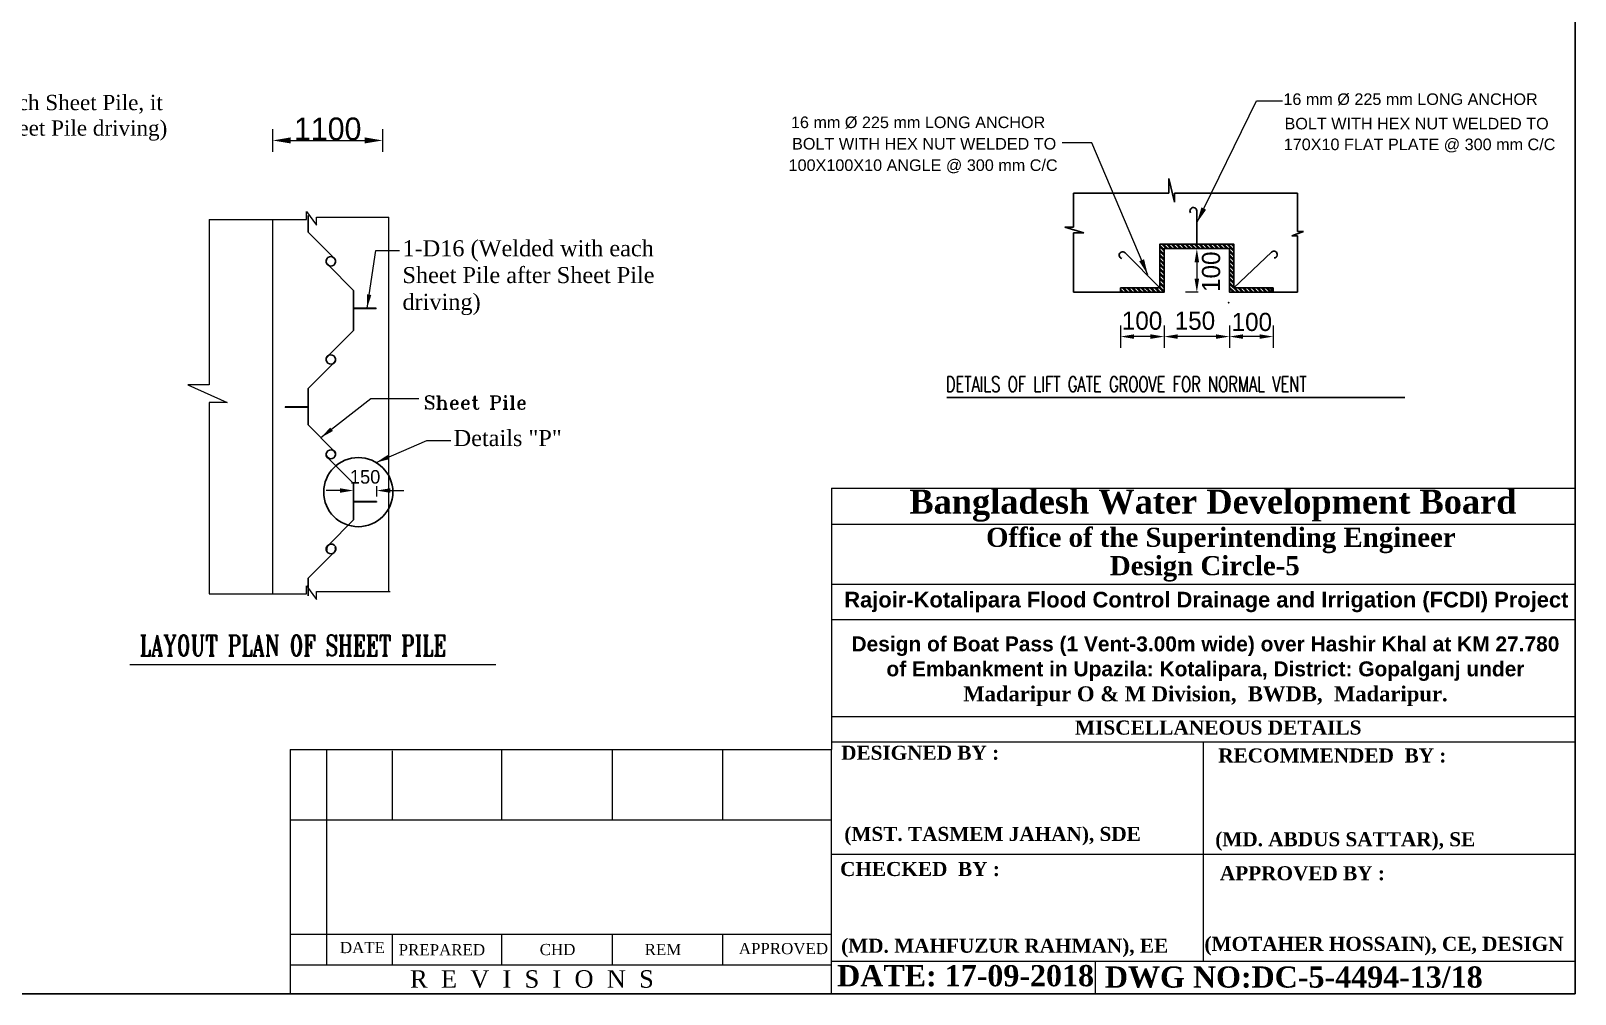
# Model space of a CAD drawing. Extents: x -1206532 to 786809, y -4288605 to 172932.
# Drawn here: x 149658 to 183690, y -4260541 to -4239313 of the extents above; entities that cross this region are included whole.
import ezdxf

# ---------------------------------------------------------------- set-up
doc = ezdxf.new("R2010")
doc.units = 0
doc.header["$LTSCALE"] = 300
doc.header["$MEASUREMENT"] = 0
doc.layers.get('0').update_dxf_attribs({"linetype": 'CONTINUOUS'})
doc.layers.get('DEFPOINTS').update_dxf_attribs({"linetype": 'CONTINUOUS'})
doc.layers.add('LINE', color=7, linetype='CONTINUOUS')
doc.layers.add('Other line', color=7, linetype='CONTINUOUS', lineweight=15)
doc.styles.add('Arial-200', font='ARIAL_0.TTF')
doc.styles.add('BIG', font='ROMANT.SHX')
doc.styles.add('TIMES', font='TIMES_0.TTF')
doc.dimstyles.new('3', dxfattribs={"dimtxt": 225, "dimasz": 350, "dimexe": 100, "dimexo": 25, "dimgap": 9, "dimtad": 0, "dimdec": 0, "dimzin": 0, "dimdsep": 46, "dimtxsty": 'Standard', "dimcen": 0, "dimclrd": 5, "dimclre": 6, "dimclrt": 1, "dimadec": 0, "dimazin": 0, "dimtfac": 1, "dimtdec": 0, "dimtofl": 0, "dimtmove": 2, "dimatfit": 3, "dimfxl": 1, "dimtolj": 1, "dimtzin": 0, "dimarcsym": 0})
doc.dimstyles.new('ISO-25', dxfattribs={"dimtxt": 2.5, "dimasz": 2.5, "dimexe": 1.25, "dimexo": 0.625, "dimtad": 1, "dimtxsty": 'Standard', "dimcen": 2.5, "dimadec": 0, "dimazin": 0, "dimtfac": 1, "dimtmove": 0, "dimatfit": 3, "dimfxl": 1, "dimarcsym": 0})

# ---------------------------------------------------------------- blocks, each defined once
blk = doc.blocks.new('*D426')
at = {"layer": 'DEFPOINTS', "color": 0, "lineweight": 30}
for p in [(176074, -4245709), (177037, -4245709), (176074, -4246050)]:
    blk.add_point(p, dxfattribs=at)
at = {"layer": 'LINE', "color": 7, "lineweight": -2}
for p, q in [((176074, -4245809), (176074, -4246300)), ((176737, -4246050), (176374, -4246050)), ((177037, -4245809), (177037, -4246300))]:
    blk.add_line(p, q, dxfattribs=at)
at = {"layer": 'LINE', "color": 7, "lineweight": 30}
for points in [[(176374, -4246000), (176374, -4246100), (176074, -4246050)], [(176737, -4246000), (176737, -4246100), (177037, -4246050)]]:
    blk.add_solid(points, dxfattribs=at)
at = {"layer": 'LINE', "color": 7, "lineweight": 30, "insert": (175311, -4245702), "char_height": 400, "attachment_point": 5}
blk.add_mtext('150', dxfattribs=at)
blk = doc.blocks.new('*D427')
at = {"layer": 'DEFPOINTS', "color": 0, "lineweight": 30}
for p in [(174631, -4245709), (176074, -4245709), (174631, -4246050)]:
    blk.add_point(p, dxfattribs=at)
at = {"layer": 'LINE', "color": 7, "lineweight": -2}
for p, q in [((174631, -4245809), (174631, -4246300)), ((175774, -4246050), (174931, -4246050)), ((176074, -4245809), (176074, -4246300))]:
    blk.add_line(p, q, dxfattribs=at)
at = {"layer": 'LINE', "color": 7, "lineweight": 30}
for points in [[(174931, -4246000), (174931, -4246100), (174631, -4246050)], [(175774, -4246000), (175774, -4246100), (176074, -4246050)]]:
    blk.add_solid(points, dxfattribs=at)
at = {"layer": 'LINE', "color": 7, "lineweight": 30, "insert": (176565, -4245730), "char_height": 400, "attachment_point": 5}
blk.add_mtext('100', dxfattribs=at)
blk = doc.blocks.new('*D428')
at = {"layer": 'DEFPOINTS', "color": 0, "lineweight": 30}
for p in [(175480, -4244112), (175353, -4245074), (175480, -4245074)]:
    blk.add_point(p, dxfattribs=at)
at = {"layer": 'LINE', "color": 7, "lineweight": -2}
for p, q in [((175380, -4244112), (175103, -4244112)), ((175353, -4244412), (175353, -4244774)), ((175380, -4245074), (175103, -4245074))]:
    blk.add_line(p, q, dxfattribs=at)
at = {"layer": 'LINE', "color": 7, "lineweight": 30}
for points in [[(175303, -4244412), (175403, -4244412), (175353, -4244112)], [(175303, -4244774), (175403, -4244774), (175353, -4245074)]]:
    blk.add_solid(points, dxfattribs=at)
at = {"layer": 'LINE', "color": 7, "lineweight": 30, "insert": (175669, -4244621), "char_height": 400, "attachment_point": 5, "rotation": 90}
blk.add_mtext('100', dxfattribs=at)
blk = doc.blocks.new('*D429')
at = {"layer": 'DEFPOINTS', "color": 0, "lineweight": 30}
for p in [(173669, -4245709), (174631, -4245709), (173669, -4246050)]:
    blk.add_point(p, dxfattribs=at)
at = {"layer": 'LINE', "color": 7, "lineweight": -2}
for p, q in [((173669, -4245809), (173669, -4246300)), ((174331, -4246050), (173969, -4246050)), ((174631, -4245809), (174631, -4246300))]:
    blk.add_line(p, q, dxfattribs=at)
at = {"layer": 'LINE', "color": 7, "lineweight": 30}
for points in [[(173969, -4246000), (173969, -4246100), (173669, -4246050)], [(174331, -4246000), (174331, -4246100), (174631, -4246050)]]:
    blk.add_solid(points, dxfattribs=at)
at = {"layer": 'LINE', "color": 7, "lineweight": 30, "insert": (174146, -4245702), "char_height": 400, "attachment_point": 5}
blk.add_mtext('100', dxfattribs=at)
blk = doc.blocks.new('*D689')
at = {"layer": 'DEFPOINTS', "color": 0, "lineweight": 30}
for p in [(157411, -4241727), (154987, -4242657), (157411, -4242415)]:
    blk.add_point(p, dxfattribs=at)
at = {"layer": 'LINE', "color": 7, "lineweight": -2}
for p, q in [((154987, -4241977), (154987, -4241477)), ((157411, -4241977), (157411, -4241477)), ((155387, -4241727), (157011, -4241727))]:
    blk.add_line(p, q, dxfattribs=at)
at = {"layer": 'LINE', "color": 7, "lineweight": 30}
for points in [[(155387, -4241660), (155387, -4241794), (154987, -4241727)], [(157011, -4241660), (157011, -4241794), (157411, -4241727)]]:
    blk.add_solid(points, dxfattribs=at)
at = {"layer": 'LINE', "color": 7, "lineweight": 30, "insert": (156199, -4241476), "char_height": 500, "attachment_point": 5}
blk.add_mtext('1100', dxfattribs=at)
blk = doc.blocks.new('*D690')
at = {"layer": 'DEFPOINTS', "color": 0, "lineweight": 30}
for p in [(157279, -4249443), (156769, -4249682), (157279, -4249596)]:
    blk.add_point(p, dxfattribs=at)
at = {"layer": 'LINE', "color": 0, "lineweight": -2}
for p, q in [((156469, -4249443), (156169, -4249443)), ((156769, -4249657), (156769, -4249343)), ((157279, -4249571), (157279, -4249343)), ((157579, -4249443), (157879, -4249443))]:
    blk.add_line(p, q, dxfattribs=at)
at = {"layer": 'LINE', "color": 0, "lineweight": 30}
for points in [[(156469, -4249393), (156469, -4249493), (156769, -4249443)], [(157579, -4249393), (157579, -4249493), (157279, -4249443)]]:
    blk.add_solid(points, dxfattribs=at)
at = {"layer": 'LINE', "color": 1, "insert": (157024, -4249143), "char_height": 300, "attachment_point": 5}
blk.add_mtext('\\A1;150', dxfattribs=at)

msp = doc.modelspace()

# ---------------------------------------------------------------- linework, layer by layer
at = {"linetype": 'ByBlock', "lineweight": 30}
msp.add_lwpolyline([(126112.321, -4260534.506), (126112.321, -4219818.986), (183689.825, -4219818.986), (183689.825, -4260534.506), (126112.321, -4260534.506)], close=True, dxfattribs=at)
at = {"layer": 'LINE', "lineweight": 30}
for p, q in [((174733.448, -4242892.167), (174733.448, -4242568.841)), ((174733.448, -4242568.841), (174863.355, -4243085.585)), ((172636.639, -4242892.167), (173252.499, -4242892.167)), ((172636.639, -4243635.047), (172636.639, -4242892.167)), ((173924.17, -4242892.167), (173252.499, -4242892.167)), ((173924.17, -4242892.167), (174733.448, -4242892.167)), ((174863.355, -4242892.167), (177573.136, -4242892.167)), ((174863.355, -4243085.585), (174863.355, -4242892.167)), ((177573.136, -4242892.167), (177573.136, -4243731.275)), ((155768.896, -4243385.111), (155768.896, -4243750.57)), ((172861.813, -4243763.993), (172442.259, -4243635.047)), ((172442.259, -4243635.047), (172636.639, -4243635.047)), ((156327.375, -4244309.049), (155768.896, -4243750.57)), ((172636.639, -4245074.283), (172636.639, -4243763.993)), ((172636.639, -4243763.993), (172861.813, -4243763.993)), ((174534.751, -4244034.207), (174630.979, -4244130.435)), ((174582.299, -4244015.775), (174678.527, -4244112.003)), ((174618.385, -4244015.775), (174714.613, -4244112.003)), ((174684.364, -4244015.775), (174780.592, -4244112.003)), ((174720.45, -4244015.775), (174816.678, -4244112.003)), ((174786.43, -4244015.775), (174882.658, -4244112.003)), ((174822.515, -4244015.775), (174918.743, -4244112.003)), ((174888.495, -4244015.775), (174984.723, -4244112.003)), ((174924.58, -4244015.775), (175020.808, -4244112.003)), ((174990.56, -4244015.775), (175086.788, -4244112.003)), ((175026.645, -4244015.775), (175122.873, -4244112.003)), ((175092.625, -4244015.775), (175188.853, -4244112.003)), ((175128.711, -4244015.775), (175224.939, -4244112.003)), ((175194.69, -4244015.775), (175290.918, -4244112.003)), ((175230.776, -4244015.775), (175327.004, -4244112.003)), ((175296.756, -4244015.775), (175392.984, -4244112.003)), ((175332.841, -4244015.775), (175429.069, -4244112.003)), ((175398.821, -4244015.775), (175495.049, -4244112.003)), ((175434.906, -4244015.775), (175531.134, -4244112.003)), ((175500.886, -4244015.775), (175597.114, -4244112.003)), ((175536.972, -4244015.775), (175633.2, -4244112.003)), ((175602.951, -4244015.775), (175699.179, -4244112.003)), ((175639.037, -4244015.775), (175735.265, -4244112.003)), ((175705.016, -4244015.775), (175801.244, -4244112.003)), ((175741.102, -4244015.775), (175837.33, -4244112.003)), ((175807.082, -4244015.775), (175903.31, -4244112.003)), ((175843.167, -4244015.775), (175939.395, -4244112.003)), ((175909.147, -4244015.775), (176005.375, -4244112.003)), ((175945.232, -4244015.775), (176041.46, -4244112.003)), ((176011.212, -4244015.775), (176170.627, -4244175.19)), ((176047.298, -4244015.775), (176170.627, -4244139.105)), ((176113.277, -4244015.775), (176170.627, -4244073.125)), ((176149.363, -4244015.775), (176170.627, -4244037.04)), ((177703.044, -4243731.275), (177444.19, -4243828.465)), ((177444.19, -4243828.465), (177573.136, -4243828.465)), ((177573.136, -4243731.275), (177703.044, -4243731.275)), ((177573.136, -4243828.465), (177573.136, -4245074.283)), ((174534.751, -4244070.292), (174630.979, -4244166.52)), ((174534.751, -4244136.272), (174630.979, -4244232.5)), ((174534.751, -4244172.358), (174630.979, -4244268.586)), ((174534.751, -4244238.337), (174630.979, -4244334.565)), ((174534.751, -4244274.423), (174630.979, -4244370.651)), ((174534.751, -4244340.402), (174630.979, -4244436.63)), ((174534.751, -4244376.488), (174630.979, -4244472.716)), ((176074.399, -4244144.942), (176170.627, -4244241.17)), ((176074.399, -4244181.027), (176170.627, -4244277.255)), ((176074.399, -4244247.007), (176170.627, -4244343.235)), ((176074.399, -4244283.093), (176170.627, -4244379.321)), ((176074.399, -4244349.072), (176170.627, -4244445.3)), ((176074.399, -4244385.158), (176170.627, -4244481.386)), ((156210.003, -4244472.366), (156768.896, -4245031.259)), ((174534.751, -4244442.468), (174630.979, -4244538.696)), ((174534.751, -4244478.553), (174630.979, -4244574.781)), ((174534.751, -4244544.533), (174630.979, -4244640.761)), ((174534.751, -4244580.618), (174630.979, -4244676.846)), ((174534.751, -4244646.598), (174630.979, -4244742.826)), ((174534.751, -4244682.684), (174630.979, -4244778.912)), ((176074.399, -4244451.138), (176170.627, -4244547.366)), ((176074.399, -4244487.223), (176170.627, -4244583.451)), ((176074.399, -4244553.203), (176170.627, -4244649.431)), ((176074.399, -4244589.288), (176170.627, -4244685.516)), ((176074.399, -4244655.268), (176170.627, -4244751.496)), ((176074.399, -4244691.353), (176170.627, -4244787.581)), ((156768.896, -4245031.259), (156768.896, -4245912.899)), ((173668.699, -4245074.283), (172636.639, -4245074.283)), ((173668.699, -4245074.283), (173668.699, -4244978.055)), ((173668.699, -4245005.329), (173737.654, -4245074.283)), ((173668.699, -4245041.414), (173701.568, -4245074.283)), ((173707.405, -4244978.055), (173803.633, -4245074.283)), ((173743.491, -4244978.055), (173839.719, -4245074.283)), ((173809.471, -4244978.055), (173905.699, -4245074.283)), ((173845.556, -4244978.055), (173941.784, -4245074.283)), ((173911.536, -4244978.055), (174007.764, -4245074.283)), ((173947.621, -4244978.055), (174043.849, -4245074.283)), ((174013.601, -4244978.055), (174109.829, -4245074.283)), ((174049.687, -4244978.055), (174145.915, -4245074.283)), ((174115.666, -4244978.055), (174211.894, -4245074.283)), ((174151.752, -4244978.055), (174247.98, -4245074.283)), ((174217.731, -4244978.055), (174313.959, -4245074.283)), ((174253.817, -4244978.055), (174350.045, -4245074.283)), ((174319.797, -4244978.055), (174416.025, -4245074.283)), ((174355.882, -4244978.055), (174452.11, -4245074.283)), ((174421.862, -4244978.055), (174518.09, -4245074.283)), ((174457.947, -4244978.055), (174554.175, -4245074.283)), ((174523.927, -4244978.055), (174620.155, -4245074.283)), ((174534.751, -4244748.663), (174630.979, -4244844.891)), ((174534.751, -4244784.749), (174630.979, -4244880.977)), ((174534.751, -4244850.728), (174630.979, -4244946.956)), ((174534.751, -4244886.814), (174630.979, -4244983.042)), ((174534.751, -4244952.794), (174630.979, -4245049.022)), ((176074.399, -4244757.333), (176170.627, -4244853.561)), ((176074.399, -4244793.419), (176170.627, -4244889.647)), ((176074.399, -4244859.398), (176170.627, -4244955.626)), ((176074.399, -4244895.484), (176253.198, -4245074.283)), ((176074.399, -4244961.464), (176187.219, -4245074.283)), ((176074.399, -4244997.549), (176151.133, -4245074.283)), ((176074.399, -4245063.529), (176085.153, -4245074.283)), ((176193.056, -4244978.055), (176289.284, -4245074.283)), ((176259.036, -4244978.055), (176355.264, -4245074.283)), ((176295.121, -4244978.055), (176391.349, -4245074.283)), ((176361.101, -4244978.055), (176457.329, -4245074.283)), ((176397.186, -4244978.055), (176493.414, -4245074.283)), ((176463.166, -4244978.055), (176559.394, -4245074.283)), ((176499.252, -4244978.055), (176595.48, -4245074.283)), ((176565.231, -4244978.055), (176661.459, -4245074.283)), ((176601.317, -4244978.055), (176697.545, -4245074.283)), ((176667.296, -4244978.055), (176763.524, -4245074.283)), ((176703.382, -4244978.055), (176799.61, -4245074.283)), ((176769.362, -4244978.055), (176865.59, -4245074.283)), ((176805.447, -4244978.055), (176901.675, -4245074.283)), ((176871.427, -4244978.055), (176967.655, -4245074.283)), ((176907.512, -4244978.055), (177003.74, -4245074.283)), ((176952.699, -4244978.055), (177037.306, -4245062.663)), ((176988.784, -4244978.055), (177036.679, -4245025.95)), ((177036.679, -4245074.283), (177036.679, -4244978.055)), ((177036.679, -4245074.283), (177573.136, -4245074.283)), ((156426.753, -4246255.042), (156768.896, -4245912.899)), ((156210.003, -4246471.792), (156426.753, -4246255.042)), ((156327.789, -4246637.709), (155768.896, -4247196.602)), ((155768.896, -4247196.602), (155768.896, -4247998.354)), ((156327.375, -4248556.833), (155768.896, -4247998.354)), ((156210.003, -4248731.781), (156768.896, -4249290.673)), ((156768.896, -4249290.673), (156768.896, -4250092.012)), ((156210.003, -4250650.904), (156768.896, -4250092.012)), ((156323.068, -4250821.129), (155768.896, -4251375.301)), ((155768.896, -4251375.301), (155768.896, -4251764.877))]:
    msp.add_line(p, q, dxfattribs=at)
at = {"layer": 'LINE'}
for p, q in [((155733.356, -4243472.119), (155733.356, -4243291.204)), ((155733.356, -4243291.204), (155949.49, -4243597.282)), ((153589.601, -4243472.119), (155733.356, -4243472.119)), ((155949.49, -4243597.282), (155949.49, -4243420.078)), ((155949.49, -4243420.078), (157549.601, -4243420.078)), ((157269.601, -4245422.373), (156768.896, -4245422.373)), ((157269.601, -4245441.522), (156768.896, -4245441.522)), ((155260.574, -4247597.29), (155260.574, -4247616.44)), ((155768.896, -4247597.29), (155260.574, -4247597.29)), ((155768.896, -4247616.44), (155260.574, -4247616.44)), ((157278.601, -4249681.787), (156768.896, -4249681.787)), ((157278.601, -4249700.937), (156768.896, -4249700.937)), ((155733.356, -4251722.221), (155733.356, -4251541.305)), ((155733.356, -4251541.305), (155949.49, -4251847.384)), ((153589.601, -4251722.221), (155733.356, -4251722.221)), ((155949.49, -4251847.384), (155949.49, -4251670.18)), ((155949.49, -4251670.18), (157576.601, -4251670.18)), ((151840.514, -4253279.197), (159905.601, -4253279.197))]:
    msp.add_line(p, q, dxfattribs=at)
at = {"layer": 'LINE', "ltscale": 5}
for p, q in [((153589.601, -4243472.119), (153589.601, -4247109.898)), ((153589.601, -4243472.119), (153589.601, -4247109.898)), ((154987.483, -4251722.221), (154987.483, -4243472.119)), ((157549.601, -4251670.18), (157549.601, -4243420.078)), ((157269.601, -4245441.522), (157269.601, -4245422.373)), ((153589.601, -4247109.898), (153116.601, -4247109.898)), ((153116.601, -4247109.898), (153987.601, -4247504.898)), ((153589.601, -4247504.898), (153589.601, -4251722.221)), ((153987.601, -4247504.898), (153589.601, -4247504.898)), ((157278.601, -4249681.787), (157278.601, -4249700.937))]:
    msp.add_line(p, q, dxfattribs=at)
at = {"layer": 'LINE', "lineweight": 25}
for p, q in [((167298.941, -4249387.961), (183689.825, -4249387.961)), ((167298.941, -4249387.961), (167298.941, -4255152.182)), ((183689.825, -4249485.839), (183689.825, -4260534.506)), ((167298.941, -4250183.832), (183689.825, -4250183.832)), ((167298.941, -4251503.941), (183689.825, -4251503.941)), ((167298.941, -4251503.941), (183689.825, -4251503.941)), ((167298.941, -4251503.941), (183689.825, -4251503.941)), ((167298.941, -4251503.941), (183689.825, -4251503.941)), ((167298.941, -4252282.85), (183689.825, -4252282.85)), ((167298.941, -4252282.85), (183689.825, -4252282.85)), ((167298.941, -4252282.85), (183689.825, -4252282.85)), ((167298.941, -4252282.85), (183689.825, -4252282.85)), ((167298.941, -4254425.627), (183689.825, -4254425.627)), ((155369.766, -4255152.182), (167298.941, -4255152.182)), ((155369.766, -4255152.182), (155369.766, -4260534.506)), ((156173.436, -4255152.182), (156173.436, -4259895.224)), ((156173.436, -4255152.182), (156173.436, -4259895.224)), ((156173.436, -4255152.182), (156173.436, -4259895.224)), ((156173.436, -4255152.182), (156173.436, -4259895.224)), ((157617.254, -4255177.718), (157617.254, -4256703.224)), ((160039.015, -4256703.224), (160039.015, -4255152.043)), ((162479.068, -4256703.224), (162479.068, -4255152.043)), ((164909.398, -4256703.224), (164909.398, -4255173.774)), ((164989.049, -4255152.182), (167298.941, -4255152.182)), ((167298.941, -4254980.885), (183689.825, -4254980.885)), ((167298.941, -4260534.506), (167298.941, -4255152.182)), ((175494.383, -4254980.885), (175494.383, -4259817.119)), ((155369.766, -4256703.224), (167178.232, -4256703.224)), ((156210.26, -4256703.224), (167298.941, -4256703.224)), ((167298.941, -4257457.013), (183689.825, -4257457.013)), ((155369.766, -4259220.858), (167178.232, -4259220.858)), ((156210.26, -4259220.858), (167298.941, -4259220.858)), ((156210.26, -4259220.858), (167178.232, -4259220.858)), ((156210.26, -4259220.858), (167178.232, -4259220.858)), ((157617.254, -4259220.858), (157617.254, -4259895.224)), ((160039.015, -4259896.798), (160039.015, -4259220.858)), ((162479.068, -4259896.798), (162479.068, -4259220.858)), ((164909.398, -4259893.084), (164909.398, -4259220.858)), ((155369.766, -4259895.224), (167178.232, -4259895.224)), ((156210.26, -4259895.224), (167298.941, -4259895.224)), ((156210.26, -4259895.224), (167178.232, -4259895.224)), ((156210.26, -4259895.224), (167178.232, -4259895.224)), ((167298.941, -4259817.119), (183689.825, -4259817.119)), ((170557.122, -4259817.119), (183689.825, -4259817.119)), ((170557.122, -4259817.119), (183689.825, -4259817.119)), ((170557.122, -4259817.119), (183689.825, -4259817.119)), ((173116.398, -4259817.119), (173116.398, -4260540.741)), ((183689.825, -4260534.506), (167298.941, -4260534.506)), ((180354.843, -4260534.506), (181447.781, -4260534.506))]:
    msp.add_line(p, q, dxfattribs=at)
at = {"layer": 'LINE', "lineweight": 30}
for points in [[(175352.689, -4244018.823), (175352.689, -4243280.666, 1.327936427), (175212.865, -4243320.857, -0.669707327)], [(174534.568, -4244978.981), (173771.335, -4244203.949, 1.327936427), (173700.885, -4244331.239, -0.669707327)], [(176170.241, -4244978.142), (176998.76, -4244190.249, -1.441957363), (177056.723, -4244317.539)]]:
    msp.add_lwpolyline(points, format="xyb", dxfattribs=at)
for points in [[(176170.627, -4244978.055), (176170.627, -4244015.775), (174534.751, -4244015.775), (174534.751, -4244978.055), (173668.699, -4244978.055)], [(176074.399, -4245074.283), (176074.399, -4244112.003), (174630.979, -4244112.003), (174630.979, -4245074.283), (173668.699, -4245074.283)], [(177036.679, -4245074.283), (176074.399, -4245074.283), (176074.399, -4245074.283)], [(177036.679, -4244978.055), (176170.627, -4244978.055)], [(169841.098, -4247391.15), (179940.447, -4247391.15)]]:
    msp.add_lwpolyline(points, dxfattribs=at)
for centre, start, end in [((156268.483, -4244392.594), 160.1993986, 54.8188723), ((156268.896, -4244388.822), 340.1993987, 234.8188723), ((156268.896, -4246554.165), 305.1811277, 199.8006013), ((156268.896, -4246555.336), 125.1811277, 19.8006014), ((156268.483, -4248640.377), 160.1993986, 54.8188723), ((156268.896, -4248648.236), 340.1993987, 234.8188723), ((156268.896, -4250734.449), 125.1811277, 19.8006014), ((156280.095, -4250725.304), 305.1811277, 199.8006013)]:
    msp.add_arc(centre, 102.216, start, end, dxfattribs=at)
msp.add_point((176051.971, -4245302.361), dxfattribs=at)
msp.add_point((176051.971, -4245302.361), dxfattribs=at)
at = {"layer": 'Other line', "color": 0, "lineweight": 30}
msp.add_circle((156873.896, -4249477.937), 761.329, dxfattribs=at)

# ---------------------------------------------------------------- texts
at = {"color": 7, "style": 'BIG', "width": 0.7}
msp.add_text('LAYOUT PLAN OF SHEET PILE', height=455, dxfattribs=at).set_placement((152055.972, -4253084.997))
at = {"layer": 'LINE', "lineweight": 30, "style": 'Arial-200'}
for s, p in [('16 mm %%c 225 mm LONG ANCHOR', (177260.736, -4240945.518)), ('16 mm %%c 225 mm LONG ANCHOR', (166408.498, -4241455.532)), ('BOLT WITH HEX NUT WELDED TO', (177285.577, -4241483.977)), ('BOLT WITH HEX NUT WELDED TO', (166433.34, -4241927.652)), ('170X10 FLAT PLATE @ 300 mm C/C', (177268.04, -4241941.537)), (' 100X100X10 ANGLE @ 300 mm C/C', (166257.359, -4242399.792))]:
    msp.add_text(s, height=255.15, dxfattribs=at).set_placement(p)
at = {"layer": 'LINE', "lineweight": 30, "style": 'BIG', "width": 0.7}
msp.add_text('DETAILS OF LIFT GATE GROOVE FOR NORMAL VENT ', height=336.798, dxfattribs=at).set_placement((169822.908, -4247267.833))
at = {"layer": 'LINE', "style": 'BIG'}
msp.add_text('Sheet Pile', height=300, dxfattribs=at).set_placement((158316.138, -4247653.095))
at = {"layer": 'LINE', "lineweight": 25, "attachment_point": 8}
for s, insert, char_height, width in [('{\\fTimes New Roman|b1|i0|c0|p18;Bangladesh Water Development Board}', (175707.661, -4250131.248), 530.66474, 21222.51519), ('{\\fTimes New Roman|b1|i0|c0|p18;Office of the Superintending Engineer}', (175883.097, -4250825.493), 420.91195, 16833.24623), ('{\\fTimes New Roman|b1|i0|c0|p18;Design Circle-5}', (175528.867, -4251450.187), 420.91195, 16833.24623), ('{\\fArial|b1|i0|c0|p34;Rajoir-Kotalipara Flood Control Drainage and Irrigation (FCDI) Project}', (175562.656, -4252125.795), 345.6, 20635.85966), ('\\pt0.003706;{\\fArial|b1|i0|c0|p34;Design of Boat Pass (1 Vent-3.00m wide) over Hashir Khal at KM 27.780 of Embankment in Upazila: Kotalipara, District: Gopalganj under \\P\\ptz;\\fTimes New Roman|b1|i0|c0|p18;Madaripur O & M Division,  BWDB,  Madaripur.}', (175542.974, -4254194.714), 330, 15925.52159), ('{\\fTimes New Roman|b1|i0|c0|p18;MISCELLANEOUS DETAILS\\fTimes New Roman|b0|i0|c0|p18; \\P\\fTimes New Roman|b1|i0|c0|p18; }', (175824.319, -4255346.47), 311.55347, 15731.01149)]:
    msp.add_mtext(s, dxfattribs=dict(at, insert=insert, char_height=char_height, width=width))
at = {"layer": 'LINE', "lineweight": 25, "attachment_point": 1}
for s, insert, char_height in [('{\\fTimes New Roman|b1|i0|c0|p18;DESIGNED BY :}', (167515.179, -4255066.409), 309.6), ('{\\fTimes New Roman|b1|i0|c0|p18;RECOMMENDED  BY :}', (175825.805, -4255126.876), 309.6), ('{\\fTimes New Roman|b1|i0|c0|p18;\\C0;(MST. TASMEM JAHAN), SDE}', (167584.965, -4256855.656), 309.6), ('{\\fTimes New Roman|b1|i0|c0|p18;\\C0;(MD. ABDUS SATTAR), SE}', (175759.3, -4256972.314), 309.6), ('{\\fTimes New Roman|b1|i0|c0|p18;CHECKED  BY :}', (167491.876, -4257628.508), 309.6), ('{\\fTimes New Roman|b1|i0|c0|p18;APPROVED BY :}', (175861.707, -4257722.023), 309.6), ('{\\fTimes New Roman|b1|i0|c0|p18;\\C0;(MD. MAHFUZUR RAHMAN), EE}', (167514.211, -4259319.011), 309.6), ('{\\fTimes New Roman|b1|i0|c0|p18;\\C0;(MOTAHER HOSSAIN), CE, DESIGN}', (175521.26, -4259278.266), 309.6), ('{\\fTimes New Roman|b0|i0|c0|p18;DATE }', (156468.142, -4259391.202), 246.76198), ('{\\fTimes New Roman|b0|i0|c0|p18;PREPARED\\fTimes New Roman|b1|i0|c0|p18; }', (157763.207, -4259439.691), 246.76198), ('{\\fTimes New Roman|b0|i0|c0|p18;CHD}', (160871.607, -4259434.503), 246.76198), ('{\\fTimes New Roman|b0|i0|c0|p18; REM }', (163091.467, -4259434.503), 246.76198), ('{\\fTimes New Roman|b0|i0|c0|p18;APPROVED}', (165258.972, -4259413.292), 246.76198), ('{\\fTimes New Roman|b0|i0|c0|p18;R  E  V  I  S  I  O  N  S}', (158014.323, -4260014.104), 385.5656), ('{\\fTimes New Roman|b1|i0|c0|p18;DATE: 17-09-2018}', (167426.522, -4259901.056), 466.89734), ('{\\fTimes New Roman|b1|i0|c0|p18; DWG NO:DC-5-4494-13/18}', (173151.813, -4259930.522), 466.89734)]:
    msp.add_mtext(s, dxfattribs=dict(at, insert=insert, char_height=char_height))
at = {"layer": 'Other line', "color": 0, "lineweight": 30, "attachment_point": 1, "style": 'TIMES'}
for s, insert, char_height, width in [('1-D16 (Welded with each Sheet Pile, it should be done after Sheet Pile driving)', (144573.988, -4240722.666), 337.2, 8773.95689), ('1-D16 (Welded with each \\PSheet Pile after Sheet Pile \\Pdriving)', (157847.276, -4243926.506), 354.06, 8967.24305), ('Details "P"', (158975.276, -4248108.506), 354.06, 8967.24305)]:
    msp.add_mtext(s, dxfattribs=dict(at, insert=insert, char_height=char_height, width=width))

# ---------------------------------------------------------------- dimensions: what is measured, and where the dimension line sits
at = {"layer": 'LINE', "color": 0, "lineweight": 30}
dim = msp.add_linear_dim(base=(157410.875, -4241726.898), p1=(154987.483, -4242656.898), p2=(157410.875, -4242414.898), text='1100', dimstyle='ISO-25', override={"dimtxt": 500, "dimasz": 400, "dimexe": 250, "dimexo": 100, "dimclrd": 7, "dimclre": 7, "dimclrt": 7, "dimtmove": 2, "dimfxl": 250, "dimfxlon": 1}, dxfattribs=at)
dim.commit()
dim.dimension.update_dxf_attribs({"geometry": '*D689', "text_midpoint": (156199.179, -4241476.273)})
at = {"layer": 'LINE', "lineweight": 30}
dim = msp.add_linear_dim(base=(175352.745, -4245074.283), p1=(175479.969, -4244112.003), p2=(175479.969, -4245074.283), angle=270, text='100', dimstyle='ISO-25', override={"dimtxt": 400, "dimasz": 300, "dimexe": 250, "dimexo": 100, "dimclrd": 7, "dimclre": 7, "dimclrt": 7, "dimtmove": 2, "dimfxl": 250, "dimfxlon": 1}, dxfattribs=at)
dim.commit()
dim.dimension.update_dxf_attribs({"geometry": '*D428', "text_midpoint": (175669.261, -4244621.424), "dimtype": 160})
for base, p1, p2, text, picture, middle in [((173668.699, -4246050.219), (174630.979, -4245708.754), (173668.699, -4245708.754), '100', '*D429', (174146.419, -4245702.424)), ((174630.979, -4246050.219), (176074.399, -4245708.754), (174630.979, -4245708.754), '100', '*D427', (176564.512, -4245730.424)), ((176074.399, -4246050.219), (177037.306, -4245708.754), (176074.399, -4245708.754), '150', '*D426', (175310.632, -4245702.424))]:
    dim = msp.add_linear_dim(base=base, p1=p1, p2=p2, text=text, dimstyle='ISO-25', override={"dimtxt": 400, "dimasz": 300, "dimexe": 250, "dimexo": 100, "dimclrd": 7, "dimclre": 7, "dimclrt": 7, "dimtmove": 2, "dimfxl": 250, "dimfxlon": 1}, dxfattribs=at)
    dim.commit()
    dim.dimension.update_dxf_attribs({"geometry": picture, "text_midpoint": middle, "dimtype": 160})
at = {"layer": 'LINE'}
dim = msp.add_linear_dim(base=(157278.601, -4249442.898), p1=(156768.896, -4249681.787), p2=(157278.601, -4249595.898), text='150', dimstyle='3', override={"dimtxt": 300, "dimasz": 300, "dimclrd": 0, "dimclre": 0}, dxfattribs=at)
dim.commit()
dim.dimension.update_dxf_attribs({"geometry": '*D690', "text_midpoint": (157023.749, -4249142.898)})

# ---------------------------------------------------------------- leaders
for points in [[(157067.601, -4245422.373), (157257.601, -4244155.944), (157785.103, -4244155.944)], [(156048.136, -4248277.593), (157150.601, -4247415.944), (158205.604, -4247415.944)], [(157264.948, -4248824.714), (158385.601, -4248337.944), (158913.103, -4248337.944)]]:
    msp.add_leader(points, dimstyle='3', override={"dimtxt": 300, "dimasz": 300, "dimclrd": 0, "dimclre": 0}, dxfattribs=at)
at = {"layer": 'Other line', "color": 0, "lineweight": 25}
msp.add_leader([(175352.689, -4243543.594), (176668.503, -4240852.137), (177239.946, -4240852.137)], dimstyle='3', override={"dimgap": 9, "dimtad": 0, "dimclrd": 256, "dimclre": 0, "dimclrt": 0, "dimfxl": 0.15, "dimfxlon": 1}, dxfattribs=at)
at = {"layer": 'Other line', "color": 0, "lineweight": 30}
msp.add_leader([(174273.075, -4244689.109), (173041.554, -4241777.314), (172386.246, -4241777.314)], dimstyle='3', override={"dimgap": 9, "dimtad": 0, "dimclrd": 256, "dimclre": 0, "dimclrt": 0, "dimfxl": 0.15, "dimfxlon": 1}, dxfattribs=at)

doc.saveas('drawing.dxf')
